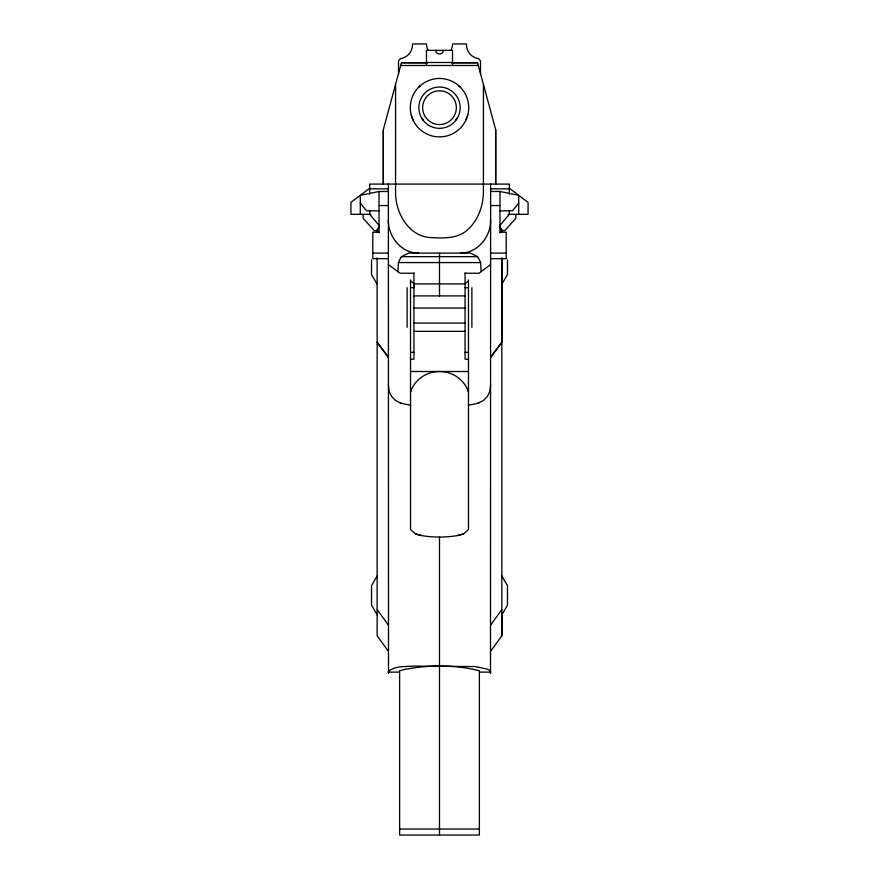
<?xml version="1.0" encoding="UTF-8"?>
<svg xmlns="http://www.w3.org/2000/svg" width="879" height="879" viewBox="0 0 879 879"><rect width="100%" height="100%" fill="white"/><g stroke="black" fill="none" stroke-linecap="round" stroke-linejoin="round"><path stroke-width="1.32" d="M383.321 129.729L383.321 184.085L383.321 129.729L401.461 62.662L427.271 62.662M495.679 129.729L495.679 184.085L495.679 129.729L477.539 62.662L451.729 62.662M490.625 651.284L501.854 635.814L501.854 614.608M490.625 357.621L501.854 342.25L501.854 257.833M499.448 226.474L501.854 230.067L499.613 226.925M490.625 384.837L489.9 391.188L487.537 396.297L483.384 400.593L477.989 403.186L479.132 402.758M490.625 219.915C491.064 236.506 477.693 253.251 460.42 253.108M397.857 271.611L398.418 262.579L400.198 258.723L401.461 256.646L408.515 253.108L470.485 253.108L477.539 256.646L478.802 258.723L480.582 262.579L481.143 271.611M443.247 50.378C443.423 55.19 435.577 55.19 435.753 50.378M389.1 670.567L388.507 672.984L388.507 671.336C395.33 665.645 405.56 666.776 413.943 666.095L475.012 666.557L487.438 669.117L489.9 670.567L490.493 672.984L490.625 184.085M465.573 120.423L467.716 115.237A29.216 29.216 0 0 0 431.941 79.462A29.216 29.216 0 0 0 418.843 128.334A29.216 29.216 0 0 0 467.716 115.237M501.854 284.214L507.469 274.468L507.469 259.865M377.146 575.965L371.531 585.7L371.531 605.181L377.146 614.915M501.854 614.915L507.469 605.181L507.469 585.7L501.854 575.965M399.868 402.758L401.011 403.186L395.616 400.593L391.463 396.297L389.1 391.188L388.375 384.837M377.146 230.067L379.387 226.925M379.552 226.474L377.146 229.793L377.146 232.32M490.625 625.046L501.854 609.565M490.625 356.984L501.854 342.25M455.531 120.423L457.388 118.006M518.709 203.082L512.446 210.839L499.986 210.839M499.986 225.365L509.348 214.322L509.348 210.301M418.843 87.021L420.327 85.878M369.652 188.216L350.93 202.401L350.93 214.322L370.993 214.322M468.474 281.005L465.244 283.401M490.625 264.568L478.934 273.248L465.057 273.248M410.526 279.972L410.526 529.466L415.459 533.96L421.481 535.531A30.424 7.768 0 0 0 457.509 535.531L463.541 533.96L468.474 529.466L468.474 279.972M478.044 403.285L468.452 405.23M457.519 535.531L463.541 533.96M388.375 191.479L379.014 191.479L360.291 195.336L360.291 214.322M426.469 62.486L452.531 62.486M401.428 62.805L427.26 62.805M451.74 62.805L477.572 62.805M400.692 65.496L478.308 65.496M369.652 188.853L388.375 188.853M490.625 188.853L509.348 188.853M490.625 191.479L499.986 191.479L518.709 195.336L518.709 214.322M379.014 205.543L388.375 205.543M490.625 205.543L499.986 205.543M379.014 210.839L366.554 210.839L360.291 203.082M508.007 214.322L528.07 214.322L528.07 202.401L509.348 188.216M377.849 230.705L374.333 230.705L363.104 218.322L363.104 214.564M501.151 230.705L504.667 230.705L515.896 218.322L515.896 214.564M379.014 232.21L372.784 232.21L372.784 258.69L388.375 258.69M499.986 232.21L506.216 232.21L506.216 258.69L490.625 258.69M372.784 253.108L388.375 253.108M490.625 253.108L506.216 253.108M401.461 256.646L477.539 256.646M398.418 262.579L480.582 262.579M413.943 273.248L400.066 273.248L388.375 264.568M413.943 283.917L465.057 283.917M410.526 287.675L413.943 287.675L413.943 283.543L410.526 281.005M465.057 287.675L468.474 287.675M413.943 295.904L465.057 295.904M413.943 308.024L465.057 308.024M413.943 323.098L465.057 323.098M413.943 331.339L465.057 331.339M410.526 352.347L413.943 352.347M465.057 352.347L468.474 352.347M410.526 359.236L413.943 359.236L413.943 272.94M468.474 359.236L465.057 359.236L465.057 272.94M410.526 371.509L468.474 371.509M388.375 672.116L399.626 672.116M479.374 672.116L490.625 672.116L489.9 670.567M399.626 829.04L479.374 829.04M418.58 253.108C401.307 253.251 387.936 236.506 388.375 219.915M410.548 405.23L400.956 403.285M415.459 533.96L421.481 535.531M458.673 85.878L460.156 87.021M379.014 225.365L369.652 214.322L369.652 210.301M421.612 118.006L423.469 120.423M388.375 356.984L377.146 342.25L388.375 357.621M377.146 609.565L388.375 625.046M388.375 651.284L377.146 635.814L377.146 257.833M377.146 284.214L371.531 274.468L371.531 259.865M411.284 115.237L413.427 120.423M509.348 194.215L509.348 184.085L369.652 184.085L369.652 194.215M501.854 229.793L501.854 232.32M501.854 259.69L501.854 635.814M499.986 191.479L499.986 232.814M490.493 671.336L490.493 672.984M483.428 84.439L483.428 191.6C483.351 204.906 478.868 218.552 469.342 228.1C459.717 238.572 444.62 238.418 431.556 237.616C408.625 237.066 395.067 212.377 395.572 191.6L395.572 84.439M480.494 73.616L480.494 60.772L478.605 58.651A14.031 14.031 0 0 1 466.518 43.95L452.531 43.95A13.031 13.031 0 0 1 450.784 50.466M471.88 287.675L471.88 327.307M452.531 65.496L452.531 50.378L426.469 50.378L426.469 65.496M439.5 253.108L439.5 295.904M439.5 537.124L439.5 835.05M407.12 287.675L407.12 327.307M398.506 73.616L398.506 60.772L400.395 58.651A14.031 14.031 0 0 0 412.482 43.95L426.469 43.95A13.031 13.031 0 0 0 428.216 50.466M388.375 184.085L388.507 672.984M379.014 191.479L379.014 232.814M410.526 392.1A30.293 29.117 0 0 1 439.5 371.509A30.293 29.117 0 0 1 468.474 392.1M404.878 669.391L399.626 670.743L399.626 835.05L479.374 835.05L479.374 670.743C455.113 664.623 429.381 664.777 404.878 669.391M427.579 119.599A16.855 16.855 0 0 0 455.783 112.04A16.855 16.855 0 0 0 435.138 91.394A16.855 16.855 0 0 0 427.579 119.599M429.172 125.565A20.656 20.656 0 0 0 460.156 107.677A20.656 20.656 0 0 0 429.172 89.79A20.656 20.656 0 0 0 429.172 125.565"/></g></svg>
